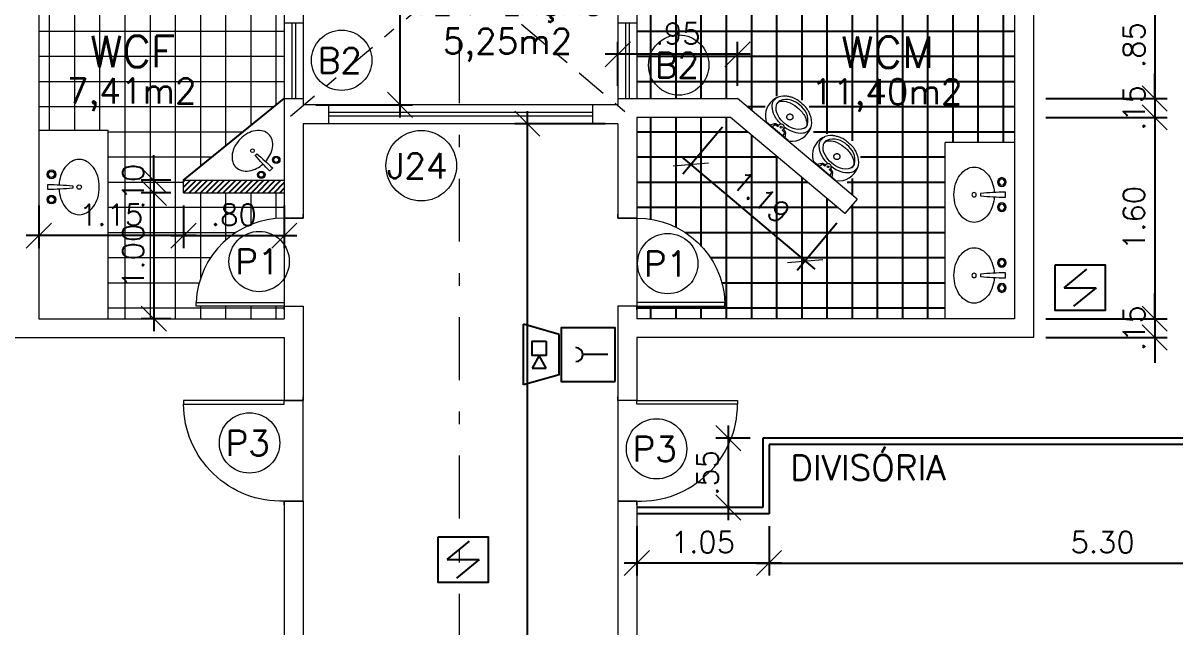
# Model space of a CAD drawing. Header units: millimetres. Extents: x 521 to 1055, y 261 to 520.
# Drawn here: x 535.59 to 544.74, y 330.46 to 335.26 of the extents above; entities that cross this region are included whole.
import ezdxf
from ezdxf.enums import TextEntityAlignment as Align

# ---------------------------------------------------------------- set-up
doc = ezdxf.new("R2010")
doc.units = ezdxf.units.MM
for name, pattern in [('CONTINU', [0]), ('DASHDOT', [1, 0.5, -0.25, 0, -0.25]), ('DASHDOTX2', [2, 1, -0.5, 0, -0.5])]:
    doc.linetypes.add(name, pattern=pattern)
doc.layers.add('0.1', color=8, linetype='Continuous', lineweight=13)
doc.layers.add('ppci', color=8, linetype='Continuous')
doc.styles.add('ROMANS', font='romans')
doc.styles.get("Standard").update_dxf_attribs({"font": 'romans.shx'})
doc.dimstyles.new('Fares Eng - 50', dxfattribs={"dimscale": 2, "dimtxt": 0.085, "dimasz": 0.1, "dimexe": 0.05, "dimexo": 0.05, "dimgap": 0.04, "dimtad": 1, "dimzin": 4, "dimdsep": 46, "dimtxsty": 'ROMANS', "dimblk1": 'OBLIQUE', "dimblk2": 'OBLIQUE', "dimsah": 1, "dimcen": 0.05, "dimdle": 0.05, "dimclrd": 8, "dimclre": 8, "dimclrt": 8, "dimaunit": 1, "dimadec": 0, "dimazin": 0, "dimtfac": 1, "dimtix": 1, "dimtmove": 2, "dimatfit": 0, "dimldrblk": 'OPEN90', "dimfxl": 1, "dimtolj": 1, "dimtzin": 0, "dimarcsym": 0})

# ---------------------------------------------------------------- blocks, each defined once
blk = doc.blocks.new('P80')
for points in [[(0, 0.86), (0, 0.83), (0.15, 0.83), (0.15, 0.86)], [(0, 0), (0, 0.03), (0.15, 0.03), (0.15, 0)]]:
    blk.add_lwpolyline(points)
blk.add_lwpolyline([(-0.8, 0.06), (0, 0.06), (0, 0.03), (-0.8, 0.03)], close=True)
at = {"color": 8}
blk.add_arc((-0.0251, 0.0555), 0.7749, 88.14082, 179.6698, dxfattribs=at)
blk = doc.blocks.new('Cuba')
blk.add_lwpolyline([(0.0008, 0.05), (-0.0074, 0.05, -0.389688), (-0.0094, 0.0518, -0.017234), (-0.0192, 0.248, -0.418769), (-0.0172, 0.25), (0.0008, 0.25), (0.0188, 0.25, -0.418769), (0.0208, 0.248, -0.017234), (0.011, 0.0518, -0.389688), (0.009, 0.05)], format="xyb", close=True)
blk.add_lwpolyline([(-0.0164, 0.1596, 0.059592), (-0.087, 0.1472, 0.084248), (-0.1556, 0.1131, 0.106469), (-0.2045, 0.0584, 0.130159), (-0.22, 0, 0.130159), (-0.2045, -0.0584, 0.106469), (-0.1556, -0.1131, 0.084248), (-0.087, -0.1472, 0.073281), (0, -0.16, 0.073281), (0.087, -0.1472, 0.084248), (0.1556, -0.1131, 0.106469), (0.2045, -0.0584, 0.130159), (0.22, 0, 0.130159), (0.2045, 0.0584, 0.106469), (0.1556, 0.1131, 0.084248), (0.087, 0.1472, 0.058268), (0.018, 0.1595, 0.073281)], format="xyb")
for centre, radius in [((-0.0992, 0.22), 0.035), ((0.1008, 0.22), 0.035), ((0, 0), 0.0175)]:
    blk.add_circle(centre, radius)
at = {"color": 8}
for centre, radius in [((-0.0992, 0.22), 0.025), ((-0.0992, 0.22), 0.024), ((0.1008, 0.22), 0.025), ((0.1008, 0.22), 0.024)]:
    blk.add_circle(centre, radius, dxfattribs=at)
blk = doc.blocks.new('P70')
for points in [[(0, 0.76), (0, 0.73), (0.15, 0.73), (0.15, 0.76)], [(0, 0), (0, 0.03), (0.15, 0.03), (0.15, 0)]]:
    blk.add_lwpolyline(points)
blk.add_lwpolyline([(-0.7, 0.06), (0, 0.06), (0, 0.03), (-0.7, 0.03)], close=True)
at = {"color": 8}
blk.add_arc((0, 0.0293), 0.7007, 90, 177.4911, dxfattribs=at)
blk = doc.blocks.new('_OBLIQUE')
at = {"color": 0, "linetype": 'ByBlock'}
blk.add_line((-0.5, -0.5), (0.5, 0.5), dxfattribs=at)
blk = doc.blocks.new('*D1687')
at = {"layer": '0.1', "color": 8, "linetype": 'CONTINU', "lineweight": -2, "transparency": 16777216}
for p, q in [((538.5826, 336.8145), (538.5826, 334.5145)), ((537.914, 336.7145), (538.6826, 336.7145)), ((537.914, 334.6145), (538.6826, 334.6145))]:
    blk.add_line(p, q, dxfattribs=at)
at = {"layer": 'DEFPOINTS', "color": 0, "linetype": 'CONTINU', "lineweight": -2, "transparency": 16777216}
for p in [(537.814, 336.7145), (537.814, 334.6145), (538.5826, 334.6145)]:
    blk.add_point(p, dxfattribs=at)
at = {"layer": '0.1', "color": 8, "linetype": 'CONTINU', "lineweight": -2, "transparency": 16777216, "xscale": 0.2, "yscale": 0.2, "zscale": 0.2}
for p, rotation in [((538.5826, 336.7145), 90), ((538.5826, 334.6145), 270)]:
    blk.add_blockref('_OBLIQUE', p, dxfattribs=dict(at, rotation=rotation))
at = {"layer": '0.1', "color": 8, "linetype": 'CONTINU', "transparency": 16777216, "insert": (538.4176, 335.6645), "char_height": 0.17, "attachment_point": 5, "rotation": 90, "style": 'ROMANS'}
blk.add_mtext('\\A1;2.10', dxfattribs=at)
blk = doc.blocks.new('_Open90')
at = {"color": 0, "linetype": 'ByBlock', "lineweight": -2}
for p, q in [((-0.5, 0.5), (0, 0)), ((0, 0), (-1, 0)), ((0, 0), (-0.5, -0.5))]:
    blk.add_line(p, q, dxfattribs=at)
blk = doc.blocks.new('*D1704')
at = {"layer": '0.1', "color": 8, "linetype": 'CONTINU', "lineweight": -2, "transparency": 16777216}
for p, q in [((539.5941, 334.5645), (539.5941, 316.2645)), ((540.214, 334.4645), (539.4941, 334.4645)), ((540.214, 316.3645), (539.4941, 316.3645))]:
    blk.add_line(p, q, dxfattribs=at)
at = {"layer": 'DEFPOINTS', "color": 0, "linetype": 'CONTINU', "lineweight": -2, "transparency": 16777216}
for p in [(540.314, 334.4645), (539.5941, 316.3645), (540.314, 316.3645)]:
    blk.add_point(p, dxfattribs=at)
at = {"layer": '0.1', "color": 8, "linetype": 'CONTINU', "lineweight": -2, "transparency": 16777216, "xscale": 0.2, "yscale": 0.2, "zscale": 0.2}
for p, rotation in [((539.5941, 334.4645), 90), ((539.5941, 316.3645), 270)]:
    blk.add_blockref('_OBLIQUE', p, dxfattribs=dict(at, rotation=rotation))
at = {"layer": '0.1', "color": 8, "linetype": 'CONTINU', "transparency": 16777216, "insert": (539.4291, 325.4145), "char_height": 0.17, "attachment_point": 5, "rotation": 90, "style": 'ROMANS'}
blk.add_mtext('\\A1;18.10', dxfattribs=at)
blk = doc.blocks.new('ÁREA')
for p in [(0.00005, 0.003762), (0, 0)]:
    blk.add_attdef('COMPARTIMENTO', text='', height=0.0025).set_placement(p, align=Align.CENTER)
at = {"color": 1}
for p in [(-0.00005, -0.003762), (-0.000099, -0.007523)]:
    blk.add_attdef('ÁREA', text='', height=0.002, dxfattribs=at).set_placement(p, align=Align.CENTER)
blk = doc.blocks.new('MIC')
for p, q in [((0, 0), (0, 0.1115)), ((0.294, 0.0017), (0.294, 0)), ((0, -0.1115), (0, 0)), ((0.294, 0), (0.294, -0.0017))]:
    blk.add_line(p, q)
for points in [[(0.0639, 0.016, -0.100603), (0.082, 0.1, -0.114611), (0.123, 0.161, -0.309836), (0.2095, 0.1751, -0.309836)], [(0.1614, -0.1456), (0.1649, -0.1467, 0.189039), (0.1967, -0.145, 0.189014), (0.26, -0.0796, 0.116802), (0.275, 0, 0.116802), (0.26, 0.0796, 0.189014), (0.1967, 0.145, 0.189039), (0.1649, 0.1467), (0.1614, 0.1456)], [(0, 0.0531, -0.473116), (0.005, 0.056), (0.025, 0.0515, -0.362542), (0.0315, 0.043), (0.0325, 0.0285, 0.564769), (0.0386, 0.0228)], [(0.002, 0.0805), (0.034, 0.057, -0.1805), (0.041, 0.0455), (0.043, 0.032, 0.35029), (0.0485, 0.026, -0.252034), (0.063, 0.0195)], [(0, -0.0531, 0.473116), (0.005, -0.056), (0.025, -0.0515, 0.362542), (0.0315, -0.043), (0.0325, -0.0285, -0.564769), (0.0386, -0.0228)], [(0.002, -0.0805), (0.034, -0.057, 0.1805), (0.041, -0.0455), (0.043, -0.032, -0.35029), (0.0485, -0.026, 0.252034), (0.063, -0.0195)], [(0.0639, -0.016, 0.100603), (0.082, -0.1, 0.114611), (0.123, -0.161, 0.309836), (0.2095, -0.1751, 0.309836)]]:
    blk.add_lwpolyline(points, format="xyb")
blk.add_lwpolyline([(0.247, 0), (0.2471, -0.0078, -0.102017), (0.2314, -0.0902, -0.100634), (0.1998, -0.1372, -0.31043), (0.1587, -0.1445, -0.029837), (0.153, -0.1425, -0.193887), (0.1005, -0.08, -0.096635), (0.0855, 0, -0.096635), (0.1005, 0.08, -0.193887), (0.153, 0.1425, -0.029837), (0.1587, 0.1445, -0.31043), (0.1998, 0.1372, -0.100634), (0.2314, 0.0902, -0.102017), (0.2471, 0.0078)], format="xyb", close=True)
blk.add_circle((0.046, 0), 0.0075)
at = {"linetype": 'DASHDOT'}
blk.add_circle((0.152, 0), 0.024, dxfattribs=at)
for centre, radius, start, end in [((0.1378, 0.0316), 0.1612, 69.9635, 146.72537), ((0.1387, 0.0475), 0.146, 35.25885, 68.15339), ((0.0142, 0.1113), 0.0142, 142.06491, 179.05502), ((0.0355, -0.0108), 0.2641, 26.26256, 32.66128), ((-0.0293, -0.0427), 0.3364, 21.06742, 26.26256), ((0.046, 0), 0.024, 251.96736, 108.03264), ((0.1598, 0.0301), 0.1338, 1.84509, 21.06742), ((-0.7216, 0.0017), 1.0157, 360, 1.84509), ((-0.0293, 0.0427), 0.3364, 333.73744, 338.93258), ((0.1598, -0.0301), 0.1338, 338.93258, 358.15491), ((-0.7216, -0.0017), 1.0157, 358.15491, 360), ((0.0142, -0.1113), 0.0142, 180.94498, 217.93509), ((0.1378, -0.0316), 0.1612, 213.27463, 290.0365), ((0.1387, -0.0475), 0.146, 291.84661, 324.74115), ((0.0355, 0.0108), 0.2641, 327.33872, 333.73744)]:
    blk.add_arc(centre, radius, start, end)
blk = doc.blocks.new('*D1777')
at = {"layer": '0.1', "color": 8, "linetype": 'CONTINU', "lineweight": -2, "transparency": 16777216}
for p, q in [((544.5778, 335.6145), (544.5778, 334.5645)), ((543.714, 335.5145), (544.6778, 335.5145)), ((543.714, 334.6645), (544.6778, 334.6645))]:
    blk.add_line(p, q, dxfattribs=at)
at = {"layer": 'DEFPOINTS', "color": 0, "linetype": 'CONTINU', "lineweight": -2, "transparency": 16777216}
for p in [(543.614, 335.5145), (543.614, 334.6645), (544.5778, 334.6645)]:
    blk.add_point(p, dxfattribs=at)
at = {"layer": '0.1', "color": 8, "linetype": 'CONTINU', "lineweight": -2, "transparency": 16777216, "xscale": 0.2, "yscale": 0.2, "zscale": 0.2}
for p, rotation in [((544.5778, 335.5145), 90), ((544.5778, 334.6645), 270)]:
    blk.add_blockref('_OBLIQUE', p, dxfattribs=dict(at, rotation=rotation))
at = {"layer": '0.1', "color": 8, "linetype": 'CONTINU', "transparency": 16777216, "insert": (544.4128, 335.0895), "char_height": 0.17, "attachment_point": 5, "rotation": 90, "style": 'ROMANS'}
blk.add_mtext('\\A1;.85', dxfattribs=at)
blk = doc.blocks.new('*D1778')
at = {"layer": '0.1', "color": 8, "linetype": 'CONTINU', "lineweight": -2, "transparency": 16777216}
for p, q in [((544.5778, 334.6645), (544.5778, 334.8645)), ((543.714, 334.6645), (544.6778, 334.6645)), ((544.5778, 334.6645), (544.5778, 334.5145)), ((543.714, 334.5145), (544.6778, 334.5145)), ((544.5778, 334.5145), (544.5778, 334.3145))]:
    blk.add_line(p, q, dxfattribs=at)
at = {"layer": 'DEFPOINTS', "color": 0, "linetype": 'CONTINU', "lineweight": -2, "transparency": 16777216}
for p in [(543.614, 334.6645), (543.614, 334.5145), (544.5778, 334.5145)]:
    blk.add_point(p, dxfattribs=at)
at = {"layer": '0.1', "color": 8, "linetype": 'CONTINU', "lineweight": -2, "transparency": 16777216, "xscale": 0.2, "yscale": 0.2, "zscale": 0.2}
for p, rotation in [((544.5778, 334.6645), 270), ((544.5778, 334.5145), 90)]:
    blk.add_blockref('_OBLIQUE', p, dxfattribs=dict(at, rotation=rotation))
at = {"layer": '0.1', "color": 8, "linetype": 'CONTINU', "transparency": 16777216, "insert": (544.4128, 334.5895), "char_height": 0.17, "attachment_point": 5, "rotation": 90, "style": 'ROMANS'}
blk.add_mtext('\\A1;.15', dxfattribs=at)
blk = doc.blocks.new('*D1779')
at = {"layer": '0.1', "color": 8, "linetype": 'CONTINU', "lineweight": -2, "transparency": 16777216}
for p, q in [((544.5778, 334.6145), (544.5778, 332.8145)), ((543.714, 334.5145), (544.6778, 334.5145)), ((543.714, 332.9145), (544.6778, 332.9145))]:
    blk.add_line(p, q, dxfattribs=at)
at = {"layer": 'DEFPOINTS', "color": 0, "linetype": 'CONTINU', "lineweight": -2, "transparency": 16777216}
for p in [(543.614, 334.5145), (543.614, 332.9145), (544.5778, 332.9145)]:
    blk.add_point(p, dxfattribs=at)
at = {"layer": '0.1', "color": 8, "linetype": 'CONTINU', "lineweight": -2, "transparency": 16777216, "xscale": 0.2, "yscale": 0.2, "zscale": 0.2}
for p, rotation in [((544.5778, 334.5145), 90), ((544.5778, 332.9145), 270)]:
    blk.add_blockref('_OBLIQUE', p, dxfattribs=dict(at, rotation=rotation))
at = {"layer": '0.1', "color": 8, "linetype": 'CONTINU', "transparency": 16777216, "insert": (544.4128, 333.7145), "char_height": 0.17, "attachment_point": 5, "rotation": 90, "style": 'ROMANS'}
blk.add_mtext('\\A1;1.60', dxfattribs=at)
blk = doc.blocks.new('*D1781')
at = {"layer": '0.1', "color": 8, "linetype": 'CONTINU', "lineweight": -2, "transparency": 16777216}
for p, q in [((544.5778, 332.9145), (544.5778, 333.1145)), ((543.714, 332.9145), (544.6778, 332.9145)), ((544.5778, 332.9145), (544.5778, 332.7645)), ((543.714, 332.7645), (544.6778, 332.7645)), ((544.5778, 332.7645), (544.5778, 332.5645))]:
    blk.add_line(p, q, dxfattribs=at)
at = {"layer": 'DEFPOINTS', "color": 0, "linetype": 'CONTINU', "lineweight": -2, "transparency": 16777216}
for p in [(543.614, 332.9145), (543.614, 332.7645), (544.5778, 332.7645)]:
    blk.add_point(p, dxfattribs=at)
at = {"layer": '0.1', "color": 8, "linetype": 'CONTINU', "lineweight": -2, "transparency": 16777216, "xscale": 0.2, "yscale": 0.2, "zscale": 0.2}
for p, rotation in [((544.5778, 332.9145), 270), ((544.5778, 332.7645), 90)]:
    blk.add_blockref('_OBLIQUE', p, dxfattribs=dict(at, rotation=rotation))
at = {"layer": '0.1', "color": 8, "linetype": 'CONTINU', "transparency": 16777216, "insert": (544.4128, 332.8395), "char_height": 0.17, "attachment_point": 5, "rotation": 90, "style": 'ROMANS'}
blk.add_mtext('\\A1;.15', dxfattribs=at)
blk = doc.blocks.new('*D1782')
at = {"layer": '0.1', "color": 8, "linetype": 'CONTINU', "lineweight": -2, "transparency": 16777216}
for p, q in [((540.314, 334.7645), (540.314, 335.1159)), ((541.264, 334.7645), (541.264, 335.1159)), ((541.364, 335.0159), (540.214, 335.0159))]:
    blk.add_line(p, q, dxfattribs=at)
at = {"layer": 'DEFPOINTS', "color": 0, "linetype": 'CONTINU', "lineweight": -2, "transparency": 16777216}
for p in [(540.314, 335.0159), (540.314, 334.6645), (541.264, 334.6645)]:
    blk.add_point(p, dxfattribs=at)
at = {"layer": '0.1', "color": 8, "linetype": 'CONTINU', "lineweight": -2, "transparency": 16777216, "xscale": 0.2, "yscale": 0.2, "zscale": 0.2, "rotation": 180}
blk.add_blockref('_OBLIQUE', (540.314, 335.0159), dxfattribs=at)
at = {"layer": '0.1', "color": 8, "linetype": 'CONTINU', "lineweight": -2, "transparency": 16777216, "xscale": 0.2, "yscale": 0.2, "zscale": 0.2}
blk.add_blockref('_OBLIQUE', (541.264, 335.0159), dxfattribs=at)
at = {"layer": '0.1', "color": 8, "linetype": 'CONTINU', "transparency": 16777216, "insert": (540.789, 335.1809), "char_height": 0.17, "attachment_point": 5, "style": 'ROMANS'}
blk.add_mtext('\\A1;.95', dxfattribs=at)
blk = doc.blocks.new('*D1783')
at = {"layer": '0.1', "color": 8, "linetype": 'CONTINU', "lineweight": -2, "transparency": 16777216}
for p, q in [((541.1449, 334.438), (540.8284, 334.0621)), ((540.8163, 334.203), (541.8774, 333.3095)), ((542.053, 333.6733), (541.7365, 333.2974))]:
    blk.add_line(p, q, dxfattribs=at)
at = {"layer": 'DEFPOINTS', "color": 0, "linetype": 'CONTINU', "lineweight": -2, "transparency": 16777216}
for p in [(541.2093, 334.5145), (542.1174, 333.7497), (541.8009, 333.3739)]:
    blk.add_point(p, dxfattribs=at)
at = {"layer": '0.1', "color": 8, "linetype": 'CONTINU', "lineweight": -2, "transparency": 16777216, "xscale": 0.2, "yscale": 0.2, "zscale": 0.2}
for p, rotation in [((540.8928, 334.1386), 139.8990924537985), ((541.8009, 333.3739), 319.8990924537985)]:
    blk.add_blockref('_OBLIQUE', p, dxfattribs=dict(at, rotation=rotation))
at = {"layer": '0.1', "color": 8, "linetype": 'CONTINU', "transparency": 16777216, "insert": (541.4531, 333.8825), "char_height": 0.17, "attachment_point": 5, "rotation": 319.89909, "style": 'ROMANS'}
blk.add_mtext('\\A1;1.19', dxfattribs=at)
blk = doc.blocks.new('*D3243')
at = {"layer": '0.1', "color": 8, "linetype": 'CONTINU', "lineweight": -2, "transparency": 16777216}
for p, q in [((536.864, 333.8145), (536.864, 333.4748)), ((537.664, 333.8145), (537.664, 333.4748)), ((536.764, 333.5748), (537.764, 333.5748))]:
    blk.add_line(p, q, dxfattribs=at)
at = {"layer": 'DEFPOINTS', "color": 0, "linetype": 'CONTINU', "lineweight": -2, "transparency": 16777216}
for p in [(536.864, 333.9145), (537.664, 333.9145), (537.664, 333.5748)]:
    blk.add_point(p, dxfattribs=at)
at = {"layer": '0.1', "color": 8, "linetype": 'CONTINU', "lineweight": -2, "transparency": 16777216, "xscale": 0.2, "yscale": 0.2, "zscale": 0.2, "rotation": 180}
blk.add_blockref('_OBLIQUE', (536.864, 333.5748), dxfattribs=at)
at = {"layer": '0.1', "color": 8, "linetype": 'CONTINU', "lineweight": -2, "transparency": 16777216, "xscale": 0.2, "yscale": 0.2, "zscale": 0.2}
blk.add_blockref('_OBLIQUE', (537.664, 333.5748), dxfattribs=at)
at = {"layer": '0.1', "color": 8, "linetype": 'CONTINU', "lineweight": -2, "transparency": 16777216, "insert": (537.264, 333.7398), "char_height": 0.17, "attachment_point": 5, "style": 'ROMANS'}
blk.add_mtext('\\A1;.80', dxfattribs=at)
blk = doc.blocks.new('*D3244')
at = {"layer": '0.1', "color": 8, "linetype": 'CONTINU', "lineweight": -2, "transparency": 16777216}
for p, q in [((535.714, 333.8145), (535.714, 333.4748)), ((536.864, 333.8145), (536.864, 333.4748)), ((536.964, 333.5748), (535.614, 333.5748))]:
    blk.add_line(p, q, dxfattribs=at)
at = {"layer": 'DEFPOINTS', "color": 0, "linetype": 'CONTINU', "lineweight": -2, "transparency": 16777216}
for p in [(535.714, 333.9145), (536.864, 333.9145), (535.714, 333.5748)]:
    blk.add_point(p, dxfattribs=at)
at = {"layer": '0.1', "color": 8, "linetype": 'CONTINU', "lineweight": -2, "transparency": 16777216, "xscale": 0.2, "yscale": 0.2, "zscale": 0.2, "rotation": 180}
blk.add_blockref('_OBLIQUE', (535.714, 333.5748), dxfattribs=at)
at = {"layer": '0.1', "color": 8, "linetype": 'CONTINU', "lineweight": -2, "transparency": 16777216, "xscale": 0.2, "yscale": 0.2, "zscale": 0.2}
blk.add_blockref('_OBLIQUE', (536.864, 333.5748), dxfattribs=at)
at = {"layer": '0.1', "color": 8, "linetype": 'CONTINU', "lineweight": -2, "transparency": 16777216, "insert": (536.289, 333.7398), "char_height": 0.17, "attachment_point": 5, "style": 'ROMANS'}
blk.add_mtext('\\A1;1.15', dxfattribs=at)
blk = doc.blocks.new('*D3245')
at = {"layer": '0.1', "color": 8, "linetype": 'CONTINU', "lineweight": -2, "transparency": 16777216}
for p, q in [((536.6286, 334.0145), (536.6286, 334.2145)), ((536.764, 334.0145), (536.5286, 334.0145)), ((536.6286, 334.0145), (536.6286, 333.9145)), ((536.764, 333.9145), (536.5286, 333.9145)), ((536.6286, 333.9145), (536.6286, 333.7145))]:
    blk.add_line(p, q, dxfattribs=at)
at = {"layer": 'DEFPOINTS', "color": 0, "linetype": 'CONTINU', "lineweight": -2, "transparency": 16777216}
for p in [(536.864, 334.0145), (536.6286, 333.9145), (536.864, 333.9145)]:
    blk.add_point(p, dxfattribs=at)
at = {"layer": '0.1', "color": 8, "linetype": 'CONTINU', "lineweight": -2, "transparency": 16777216, "xscale": 0.2, "yscale": 0.2, "zscale": 0.2}
for p, rotation in [((536.6286, 334.0145), 270), ((536.6286, 333.9145), 90)]:
    blk.add_blockref('_OBLIQUE', p, dxfattribs=dict(at, rotation=rotation))
at = {"layer": '0.1', "color": 8, "linetype": 'CONTINU', "lineweight": -2, "transparency": 16777216, "insert": (536.4636, 333.9645), "char_height": 0.17, "attachment_point": 5, "rotation": 90, "style": 'ROMANS'}
blk.add_mtext('\\A1;.10', dxfattribs=at)
blk = doc.blocks.new('*D3246')
at = {"layer": '0.1', "color": 8, "linetype": 'CONTINU', "lineweight": -2, "transparency": 16777216}
for p, q in [((536.6286, 334.0145), (536.6286, 332.8145)), ((536.764, 333.9145), (536.5286, 333.9145)), ((536.764, 332.9145), (536.5286, 332.9145))]:
    blk.add_line(p, q, dxfattribs=at)
at = {"layer": 'DEFPOINTS', "color": 0, "linetype": 'CONTINU', "lineweight": -2, "transparency": 16777216}
for p in [(536.864, 333.9145), (536.6286, 332.9145), (536.864, 332.9145)]:
    blk.add_point(p, dxfattribs=at)
at = {"layer": '0.1', "color": 8, "linetype": 'CONTINU', "lineweight": -2, "transparency": 16777216, "xscale": 0.2, "yscale": 0.2, "zscale": 0.2}
for p, rotation in [((536.6286, 333.9145), 90), ((536.6286, 332.9145), 270)]:
    blk.add_blockref('_OBLIQUE', p, dxfattribs=dict(at, rotation=rotation))
at = {"layer": '0.1', "color": 8, "linetype": 'CONTINU', "lineweight": -2, "transparency": 16777216, "insert": (536.4636, 333.4145), "char_height": 0.17, "attachment_point": 5, "rotation": 90, "style": 'ROMANS'}
blk.add_mtext('\\A1;1.00', dxfattribs=at)
blk = doc.blocks.new('*D3258')
at = {"layer": '0.1', "color": 8, "linetype": 'CONTINU', "lineweight": -2, "transparency": 16777216}
for p, q in [((540.464, 331.2645), (540.464, 330.8726)), ((541.514, 331.2645), (541.514, 330.8726)), ((541.614, 330.9726), (540.364, 330.9726))]:
    blk.add_line(p, q, dxfattribs=at)
at = {"layer": 'DEFPOINTS', "color": 0, "linetype": 'CONTINU', "lineweight": -2, "transparency": 16777216}
for p in [(540.464, 331.3645), (541.514, 331.3645), (540.464, 330.9726)]:
    blk.add_point(p, dxfattribs=at)
at = {"layer": '0.1', "color": 8, "linetype": 'CONTINU', "lineweight": -2, "transparency": 16777216, "xscale": 0.2, "yscale": 0.2, "zscale": 0.2, "rotation": 180}
blk.add_blockref('_OBLIQUE', (540.464, 330.9726), dxfattribs=at)
at = {"layer": '0.1', "color": 8, "linetype": 'CONTINU', "lineweight": -2, "transparency": 16777216, "xscale": 0.2, "yscale": 0.2, "zscale": 0.2}
blk.add_blockref('_OBLIQUE', (541.514, 330.9726), dxfattribs=at)
at = {"layer": '0.1', "color": 8, "linetype": 'CONTINU', "lineweight": -2, "transparency": 16777216, "insert": (540.989, 331.1376), "char_height": 0.17, "attachment_point": 5, "style": 'ROMANS'}
blk.add_mtext('\\A1;1.05', dxfattribs=at)
blk = doc.blocks.new('*D3259')
at = {"layer": '0.1', "color": 8, "linetype": 'CONTINU', "lineweight": -2, "transparency": 16777216}
for p, q in [((541.514, 331.2645), (541.514, 330.8726)), ((546.814, 331.2645), (546.814, 330.8726)), ((541.414, 330.9726), (546.914, 330.9726))]:
    blk.add_line(p, q, dxfattribs=at)
at = {"layer": 'DEFPOINTS', "color": 0, "linetype": 'CONTINU', "lineweight": -2, "transparency": 16777216}
for p in [(541.514, 331.3645), (546.814, 331.3645), (546.814, 330.9726)]:
    blk.add_point(p, dxfattribs=at)
at = {"layer": '0.1', "color": 8, "linetype": 'CONTINU', "lineweight": -2, "transparency": 16777216, "xscale": 0.2, "yscale": 0.2, "zscale": 0.2, "rotation": 180}
blk.add_blockref('_OBLIQUE', (541.514, 330.9726), dxfattribs=at)
at = {"layer": '0.1', "color": 8, "linetype": 'CONTINU', "lineweight": -2, "transparency": 16777216, "xscale": 0.2, "yscale": 0.2, "zscale": 0.2}
blk.add_blockref('_OBLIQUE', (546.814, 330.9726), dxfattribs=at)
at = {"layer": '0.1', "color": 8, "linetype": 'CONTINU', "lineweight": -2, "transparency": 16777216, "insert": (544.164, 331.1376), "char_height": 0.17, "attachment_point": 5, "style": 'ROMANS'}
blk.add_mtext('\\A1;5.30', dxfattribs=at)
blk = doc.blocks.new('*D3260')
at = {"layer": '0.1', "color": 8, "linetype": 'CONTINU', "lineweight": -2, "transparency": 16777216}
for p, q in [((541.1907, 332.0645), (541.1907, 331.3145)), ((541.364, 331.9645), (541.0907, 331.9645)), ((541.364, 331.4145), (541.0907, 331.4145))]:
    blk.add_line(p, q, dxfattribs=at)
at = {"layer": 'DEFPOINTS', "color": 0, "linetype": 'CONTINU', "lineweight": -2, "transparency": 16777216}
for p in [(541.464, 331.9645), (541.1907, 331.4145), (541.464, 331.4145)]:
    blk.add_point(p, dxfattribs=at)
at = {"layer": '0.1', "color": 8, "linetype": 'CONTINU', "lineweight": -2, "transparency": 16777216, "xscale": 0.2, "yscale": 0.2, "zscale": 0.2}
for p, rotation in [((541.1907, 331.9645), 90), ((541.1907, 331.4145), 270)]:
    blk.add_blockref('_OBLIQUE', p, dxfattribs=dict(at, rotation=rotation))
at = {"layer": '0.1', "color": 8, "linetype": 'CONTINU', "lineweight": -2, "transparency": 16777216, "insert": (541.0257, 331.6895), "char_height": 0.17, "attachment_point": 5, "rotation": 90, "style": 'ROMANS'}
blk.add_mtext('\\A1;.55', dxfattribs=at)

msp = doc.modelspace()

# ---------------------------------------------------------------- hatches: boundary and pattern name
at = {"layer": '0.1', "linetype": 'CONTINU'}
h = msp.add_hatch(dxfattribs=at)
h.set_pattern_fill('_USER', color=8, scale=0.2, style=0, double=1, pattern_type=0)
h.set_pattern_definition([(0, (0, 0), (0, 0.2), []), (90, (0, 0), (-0.2, 1e-17), [])])
h.paths.add_polyline_path([(536.96404, 335.36448), (536.93404, 335.36448), (536.41404, 335.36448), (536.41404, 335.51448), (536.17535, 335.51448, -0.1959183), (535.99448, 335.51448), (535.81404, 335.51448), (535.81404, 335.36448), (535.78404, 335.36448), (535.71404, 335.36448), (535.71404, 334.41245), (536.26404, 334.41245), (536.26404, 332.91448), (537.66404, 332.91448), (537.66404, 333.01448), (536.96404, 333.01448), (536.96404, 333.04448, -0.4014456), (537.66404, 333.71448), (537.66404, 333.74448), (537.66404, 333.91448), (536.86404, 333.91448), (536.86404, 334.01448), (537.66404, 334.66448), (537.66404, 335.26448), (537.66404, 335.36448), (537.56404, 335.36448), (537.56404, 335.51448), (537.53444, 335.51448), (537.43828, 335.51448, -0.2867816), (537.18427, 335.51448), (536.96404, 335.51448)])
h.paths.add_polyline_path([(537.04749, 333.61228), (537.48059, 333.61228), (537.48059, 333.86728), (537.04749, 333.86728)], flags=24)
h.paths.add_polyline_path([(535.99963, 333.61228), (536.57844, 333.61228), (536.57844, 333.86728), (535.99963, 333.86728)], flags=25)
h.paths.add_polyline_path([(536.59112, 333.74793), (536.59112, 334.18103), (536.33612, 334.18103), (536.33612, 333.74793)], flags=24)
h.paths.add_polyline_path([(536.59112, 333.12507), (536.59112, 333.70388), (536.33612, 333.70388), (536.33612, 333.12507)], flags=24)
h.paths.add_polyline_path([(536.03907, 334.85086), (536.87836, 334.85086), (536.87836, 335.22586), (536.03907, 335.22586)], flags=24)
h.paths.add_polyline_path([(535.8497, 334.52779), (537.05446, 334.52779), (537.05446, 334.88493), (535.8497, 334.88493)], flags=24)
at = {"layer": '0.1', "linetype": 'CONTINU', "lineweight": -2}
h = msp.add_hatch(dxfattribs=at)
h.set_pattern_fill('_USER', color=8, scale=0.2, style=0, double=1, pattern_type=0)
h.set_pattern_definition([(0, (-34.6237, 0), (0, 0.2), []), (90, (-34.6237, 0), (-0.2, 1e-17), [])])
h.paths.add_polyline_path([(543.46404, 335.36448), (543.26404, 335.36448), (543.26404, 335.51448), (543.21404, 335.51448), (542.66404, 335.51448), (542.66404, 335.36448), (542.31404, 335.36448), (542.31404, 335.51448), (541.76404, 335.51448), (541.71404, 335.51448), (541.71404, 335.36448), (541.16404, 335.36448), (541.16404, 335.51448), (540.8619, 335.51448, -0.0188877), (540.8438, 335.51448), (540.56404, 335.51448), (540.56404, 335.36448), (540.46404, 335.36448), (540.46404, 335.26448), (540.46404, 334.66448), (541.26404, 334.66448), (541.38279, 334.56448), (541.4771, 334.56448), (541.49373, 334.66246), (541.64519, 334.70265), (541.80967, 334.63882), (541.87357, 334.53242), (541.86529, 334.37755), (541.99426, 334.38464), (542.16347, 334.34918), (542.23921, 334.22977), (542.24183, 334.14986), (542.22172, 334.0612), (542.13179, 333.99736), (542.06381, 333.99099), (542.21404, 333.86448), (542.11742, 333.74974), (541.51404, 334.25785), (541.51404, 332.91448), (542.91404, 332.91448), (542.91404, 334.31567), (543.46404, 334.31567)])
h.paths.add_polyline_path([(541.51404, 334.25785), (541.36404, 334.38417), (541.36404, 332.91448), (541.51404, 332.91448)], flags=16)
h.paths.add_polyline_path([(541.36404, 334.38417), (541.20929, 334.51448), (540.46404, 334.51448), (540.46404, 333.71448, -0.4014456), (541.16404, 333.04448), (541.16404, 333.01448), (540.46404, 333.01448), (540.46404, 332.98448), (540.46404, 332.91448), (541.36404, 332.91448)])
h.paths.add_polyline_path([(541.76752, 334.52162), (543.13418, 334.52162), (543.13418, 334.87877), (541.76752, 334.87877)], flags=25)
h.paths.add_polyline_path([(542.01998, 334.8447), (542.89498, 334.8447), (542.89498, 335.2197), (542.01998, 335.2197)], flags=24)
h.paths.add_polyline_path([(540.53428, 335.36594), (541.0438, 335.36594), (541.0438, 335.06594), (540.53428, 335.06594)], flags=25)
h.paths.add_polyline_path([(541.31549, 334.24021), (541.82908, 333.80772), (541.63584, 333.57825), (541.12225, 334.01074)], flags=25)
h = msp.add_hatch(dxfattribs=at)
h.set_pattern_fill('ANSI31', color=8, scale=0.01, style=0)
h.set_pattern_definition([(45, (536.86404, 333.91448), (-0.0224506, 0.0224506), [])])
h.paths.add_polyline_path([(537.66404, 334.01448), (536.86404, 334.01448), (536.86404, 333.91448), (537.66404, 333.91448)])

# ---------------------------------------------------------------- linework, layer by layer
at = {"layer": '0.1', "color": 8, "linetype": 'DASHDOTX2', "ltscale": 0.5}
msp.add_line((539.05324, 337.32691), (539.05324, 284.40546), dxfattribs=at)
at = {"layer": '0.1', "color": 8, "linetype": 'DASHDOT', "ltscale": 0.5}
for p, q in [((537.71404, 336.80448), (540.41404, 334.52448)), ((537.71404, 334.52448), (540.41404, 336.80448))]:
    msp.add_line(p, q, dxfattribs=at)
at = {"layer": '0.1', "color": 7}
for p, q in [((543.46404, 336.71448), (543.46404, 332.91448)), ((543.61404, 336.71448), (543.61404, 332.76448)), ((537.81404, 335.81448), (537.81404, 335.26448)), ((540.31404, 335.81448), (540.31404, 335.26448)), ((540.46404, 335.81448), (540.46404, 335.26448)), ((535.71404, 335.36448), (535.71404, 332.91448)), ((537.66404, 335.36448), (537.66404, 335.26448)), ((537.81404, 335.26448), (537.66404, 335.26448)), ((540.46404, 335.26448), (540.31404, 335.26448)), ((537.66404, 334.66448), (537.81404, 334.66448)), ((537.66404, 334.66448), (537.66404, 333.71448)), ((537.81404, 334.66448), (537.81404, 334.61448)), ((538.01404, 334.61448), (537.81404, 334.61448)), ((538.01404, 334.61448), (538.01404, 334.46448)), ((540.31404, 334.61448), (540.11404, 334.61448)), ((540.11404, 334.46448), (540.11404, 334.61448)), ((540.31404, 334.66448), (540.46404, 334.66448)), ((540.31404, 334.66448), (540.31404, 334.61448)), ((540.31404, 334.66448), (541.26404, 334.66448)), ((542.21404, 333.86448), (541.26404, 334.66448)), ((541.20929, 334.51448), (540.46404, 334.51448)), ((540.46404, 334.51448), (540.46404, 333.71448)), ((542.11742, 333.74974), (541.20929, 334.51448)), ((537.81404, 334.46448), (537.81404, 333.71448)), ((538.01404, 334.46448), (537.81404, 334.46448)), ((540.31404, 334.46448), (540.11404, 334.46448)), ((540.31404, 334.46448), (540.31404, 333.71448)), ((542.21404, 333.86448), (542.11742, 333.74974)), ((537.81404, 333.71448), (537.66404, 333.71448)), ((540.31404, 333.71448), (540.46404, 333.71448)), ((537.66404, 333.01448), (537.81404, 333.01448)), ((537.66404, 333.01448), (537.66404, 332.91448)), ((537.81404, 333.01448), (537.81404, 332.26448)), ((540.46404, 333.01448), (540.31404, 333.01448)), ((540.31404, 333.01448), (540.31404, 332.26448)), ((540.46404, 333.01448), (540.46404, 332.91448)), ((535.71404, 332.91448), (537.66404, 332.91448)), ((543.46404, 332.91448), (540.46404, 332.91448)), ((534.51404, 332.76448), (537.66404, 332.76448)), ((537.66404, 332.76448), (537.66404, 332.26448)), ((540.46404, 332.76448), (540.46404, 332.26448)), ((543.61404, 332.76448), (540.46404, 332.76448)), ((537.81404, 332.26448), (537.66404, 332.26448)), ((540.46404, 332.26448), (540.31404, 332.26448)), ((537.81404, 331.46448), (537.66404, 331.46448)), ((537.66404, 331.46448), (537.66404, 327.36448)), ((537.81404, 331.46448), (537.81404, 327.36448)), ((540.31404, 331.46448), (540.46404, 331.46448)), ((540.31404, 331.46448), (540.31404, 327.36448)), ((540.46404, 331.46448), (540.46404, 327.36448))]:
    msp.add_line(p, q, dxfattribs=at)
at = {"layer": '0.1', "color": 8, "linetype": 'CONTINU'}
for p, q in [((537.66404, 335.26448), (537.66404, 334.66448)), ((537.72404, 335.26448), (537.72404, 334.66448)), ((537.75404, 335.26448), (537.75404, 334.66448)), ((537.81404, 335.26448), (537.81404, 334.66448)), ((540.31404, 335.26448), (540.31404, 334.66448)), ((540.37404, 335.26448), (540.37404, 334.66448)), ((540.40404, 335.26448), (540.40404, 334.66448)), ((540.46404, 335.26448), (540.46404, 334.66448)), ((540.11404, 334.61448), (538.01404, 334.61448)), ((540.11404, 334.55448), (538.01404, 334.55448)), ((540.11404, 334.52448), (538.01404, 334.52448)), ((540.11404, 334.46448), (538.01404, 334.46448)), ((537.66404, 333.71448), (537.66404, 333.01448)), ((540.46404, 333.71448), (540.46404, 333.01448)), ((537.81404, 331.46448), (537.81404, 332.26448)), ((540.31404, 332.26448), (540.31404, 331.46448))]:
    msp.add_line(p, q, dxfattribs=at)
at = {"layer": '0.1', "color": 8, "linetype": 'CONTINU', "lineweight": -2}
for p, q in [((536.86404, 334.01448), (537.66404, 334.66448)), ((546.81404, 331.96448), (541.46404, 331.96448)), ((541.46404, 331.96448), (541.46404, 331.41448)), ((546.81404, 331.91448), (541.51404, 331.91448)), ((541.51404, 331.91448), (541.51404, 331.36448)), ((541.46404, 331.41448), (540.46404, 331.41448)), ((541.51404, 331.36448), (540.46404, 331.36448))]:
    msp.add_line(p, q, dxfattribs=at)
at = {"layer": '0.1', "color": 8}
for p, q in [((535.71404, 334.41245), (536.26404, 334.41245)), ((536.26404, 332.91448), (536.26404, 334.41245)), ((542.91404, 332.91448), (542.91404, 334.31567)), ((543.46404, 334.31567), (542.91404, 334.31567)), ((536.86404, 333.91448), (536.86404, 334.01448)), ((536.86404, 334.01448), (537.66404, 334.01448)), ((536.86404, 333.91448), (537.66404, 333.91448))]:
    msp.add_line(p, q, dxfattribs=at)
for centre, radius in [((538.1197, 334.96822), 0.23964), ((540.79711, 334.93081), 0.23964), ((538.75192, 334.13042), 0.28038), ((537.4644, 333.36887), 0.23964), ((540.70954, 333.35253), 0.23964), ((537.3879, 331.92702), 0.23964), ((540.62077, 331.88027), 0.23964)]:
    msp.add_circle(centre, radius, dxfattribs=at)
at = {"layer": 'ppci', "color": 10, "linetype": 'Continuous'}
for p, q in [((543.85888, 333.16073), (544.03751, 333.30705)), ((543.85888, 333.16073), (544.11219, 333.16073)), ((544.11219, 333.16073), (543.93356, 333.01442)), ((539.56341, 332.3881), (539.56341, 332.86978)), ((539.84729, 332.7895), (539.56341, 332.86978)), ((539.84729, 332.46838), (539.84729, 332.7895)), ((540.23515, 332.62894), (540.03478, 332.62894)), ((539.84729, 332.46838), (539.56341, 332.3881)), ((538.95762, 330.99971), (539.13625, 331.14603)), ((538.95762, 330.99971), (539.21093, 330.99971)), ((539.21093, 330.99971), (539.0323, 330.8534))]:
    msp.add_line(p, q, dxfattribs=at)
at = {"layer": 'ppci', "color": 10}
for p, q in [((539.68818, 332.62318), (539.63182, 332.5219)), ((539.74453, 332.5219), (539.68818, 332.62318)), ((539.63182, 332.5219), (539.74453, 332.5219))]:
    msp.add_line(p, q, dxfattribs=at)
at = {"layer": 'ppci', "color": 10, "linetype": 'Continuous'}
for points in [[(543.78764, 333.34294), (544.18344, 333.34294), (544.18344, 332.97853), (543.78764, 332.97853)], [(540.29108, 332.41547), (540.29108, 332.84241), (539.86414, 332.84241), (539.86414, 332.41547)], [(538.88637, 331.18192), (539.28217, 331.18192), (539.28217, 330.81751), (538.88637, 330.81751)]]:
    msp.add_lwpolyline(points, close=True, dxfattribs=at)
at = {"layer": 'ppci', "color": 10}
msp.add_lwpolyline([(539.74453, 332.73598), (539.74453, 332.62318), (539.63182, 332.62318), (539.63182, 332.73598)], close=True, dxfattribs=at)
at = {"layer": 'ppci', "color": 10, "linetype": 'Continuous'}
msp.add_arc((539.97909, 332.62894), 0.05569, 270, 90, dxfattribs=at)

# ---------------------------------------------------------------- block references
at = {"layer": '0.1', "color": 8}
ref = msp.add_blockref('ÁREA', (539.45006, 335.61643), dxfattribs=dict(at, xscale=133.3333333333333, yscale=133.3333333333333, zscale=133.3333333333333))
ref.add_attrib('COMPARTIMENTO', 'POÇO', dxfattribs={"layer": '0', "color": 1, "height": 0.2}).set_placement((539.45248, 335.63692), align=Align.CENTER)
ref.add_attrib('ÁREA', 'VENTILAÇÃO', dxfattribs={"layer": '0', "color": 1, "height": 0.2}).set_placement((539.44343, 335.32847), align=Align.CENTER)
ref.add_attrib('ÁREA', '5,25m2', dxfattribs={"layer": '0', "color": 1, "height": 0.2}).set_placement((539.4368, 335.0197), align=Align.CENTER)
ref = msp.add_blockref('ÁREA', (536.45871, 334.91336), dxfattribs=dict(at, xscale=133.3333333333333, yscale=133.3333333333333, zscale=133.3333333333333))
ref.add_attrib('COMPARTIMENTO', 'WCF', dxfattribs={"layer": '0', "color": 3, "height": 0.25}).set_placement((536.45871, 334.91336), align=Align.CENTER)
ref.add_attrib('ÁREA', '7,41m2', dxfattribs={"layer": '0', "color": 1, "height": 0.2}).set_placement((536.45208, 334.62541), align=Align.CENTER)
ref = msp.add_blockref('ÁREA', (542.45748, 334.9072), dxfattribs=dict(at, xscale=133.3333333333333, yscale=133.3333333333333, zscale=133.3333333333333))
ref.add_attrib('COMPARTIMENTO', 'WCM', dxfattribs={"layer": '0', "color": 3, "height": 0.25}).set_placement((542.45748, 334.9072), align=Align.CENTER)
ref.add_attrib('ÁREA', '11,40m2', dxfattribs={"layer": '0', "color": 1, "height": 0.2}).set_placement((542.45085, 334.61924), align=Align.CENTER)
for name, p, rotation in [('MIC', (541.58095, 334.40221), 49.41001579451391), ('MIC', (541.95447, 334.08767), 49.41001579451391), ('Cuba', (536.03489, 333.96069), 90), ('P80', (540.46404, 332.29448), 180)]:
    msp.add_blockref(name, p, dxfattribs=dict(at, rotation=rotation))
at = {"layer": '0.1', "color": 8, "xscale": 0.84, "yscale": 0.84, "zscale": 0.84, "rotation": 225}
msp.add_blockref('Cuba', (537.41072, 334.24912), dxfattribs=at)
at = {"layer": '0.1', "color": 8, "xscale": -1}
for name, p, rotation in [('Cuba', (543.14319, 333.89966), 270), ('Cuba', (543.14319, 333.25827), 270), ('P80', (537.66404, 332.29448), 180)]:
    msp.add_blockref(name, p, dxfattribs=dict(at, rotation=rotation))
at = {"layer": '0.1', "color": 8}
msp.add_blockref('P70', (537.66404, 332.98448), dxfattribs=at)
at = {"layer": '0.1', "color": 8, "xscale": -1}
msp.add_blockref('P70', (540.46404, 332.98448), dxfattribs=at)
msp.add_blockref('P70', (540.46404, 332.98448), dxfattribs=at)

# ---------------------------------------------------------------- texts
at = {"layer": '0.1', "color": 8}
for s, p in [('B2', (537.9291, 334.86671)), ('B2', (540.6065, 334.8293)), ('J24', (538.48113, 334.0289)), ('P1', (537.27379, 333.26736)), ('P1', (540.51893, 333.25101)), ('P3', (537.19729, 331.8255)), ('P3', (540.43016, 331.77876)), ('DIVISÓRIA', (541.6823, 331.63073))]:
    msp.add_text(s, height=0.2, dxfattribs=at).set_placement(p)

# ---------------------------------------------------------------- dimensions: what is measured, and where the dimension line sits
at = {"layer": '0.1', "color": 8, "linetype": 'CONTINU'}
for base, p1, p2, picture, middle in [((538.58258, 334.61448), (537.81404, 336.71448), (537.81404, 334.61448), '*D1687', (538.41758, 335.66448)), ((544.57782, 334.66448), (543.61404, 335.51448), (543.61404, 334.66448), '*D1777', (544.41282, 335.08948)), ((544.57782, 334.51448), (543.61404, 334.66448), (543.61404, 334.51448), '*D1778', (544.41282, 334.58948)), ((544.57782, 332.91448), (543.61404, 334.51448), (543.61404, 332.91448), '*D1779', (544.41282, 333.71448)), ((539.59407, 316.36448), (540.31404, 334.46448), (540.31404, 316.36448), '*D1704', (539.42907, 325.41448)), ((544.57782, 332.76448), (543.61404, 332.91448), (543.61404, 332.76448), '*D1781', (544.41282, 332.83948))]:
    dim = msp.add_linear_dim(base=base, p1=p1, p2=p2, angle=90, dimstyle='Fares Eng - 50', dxfattribs=at)
    dim.commit()
    dim.dimension.update_dxf_attribs({"geometry": picture, "text_midpoint": middle})
dim = msp.add_linear_dim(base=(540.31404, 335.01594), p1=(541.26404, 334.66448), p2=(540.31404, 334.66448), dimstyle='Fares Eng - 50', dxfattribs=at)
dim.commit()
dim.dimension.update_dxf_attribs({"geometry": '*D1782', "text_midpoint": (540.78904, 335.18094)})
dim = msp.add_aligned_dim(p1=(541.20929, 334.51448), p2=(542.11742, 333.74974), distance=-0.49138, dimstyle='Fares Eng - 50', dxfattribs=at)
dim.commit()
dim.dimension.update_dxf_attribs({"geometry": '*D1783', "text_midpoint": (541.45312, 333.88246)})
at = {"layer": '0.1', "color": 8, "linetype": 'CONTINU', "lineweight": -2}
for base, p1, p2, picture, middle in [((536.62862, 333.91448), (536.86404, 334.01448), (536.86404, 333.91448), '*D3245', (536.46362, 333.96448)), ((536.62862, 332.91448), (536.86404, 333.91448), (536.86404, 332.91448), '*D3246', (536.46362, 333.41448)), ((541.19072, 331.41448), (541.46404, 331.96448), (541.46404, 331.41448), '*D3260', (541.02572, 331.68948))]:
    dim = msp.add_linear_dim(base=base, p1=p1, p2=p2, angle=90, dimstyle='Fares Eng - 50', dxfattribs=at)
    dim.commit()
    dim.dimension.update_dxf_attribs({"geometry": picture, "text_midpoint": middle})
for base, p1, p2, picture, middle in [((535.71404, 333.57478), (536.86404, 333.91448), (535.71404, 333.91448), '*D3244', (536.28904, 333.73978)), ((537.66404, 333.57478), (536.86404, 333.91448), (537.66404, 333.91448), '*D3243', (537.26404, 333.73978)), ((540.46404, 330.9726), (541.51404, 331.36448), (540.46404, 331.36448), '*D3258', (540.98904, 331.1376)), ((546.81404, 330.9726), (541.51404, 331.36448), (546.81404, 331.36448), '*D3259', (544.16404, 331.1376))]:
    dim = msp.add_linear_dim(base=base, p1=p1, p2=p2, dimstyle='Fares Eng - 50', dxfattribs=at)
    dim.commit()
    dim.dimension.update_dxf_attribs({"geometry": picture, "text_midpoint": middle})

doc.saveas('drawing.dxf')
